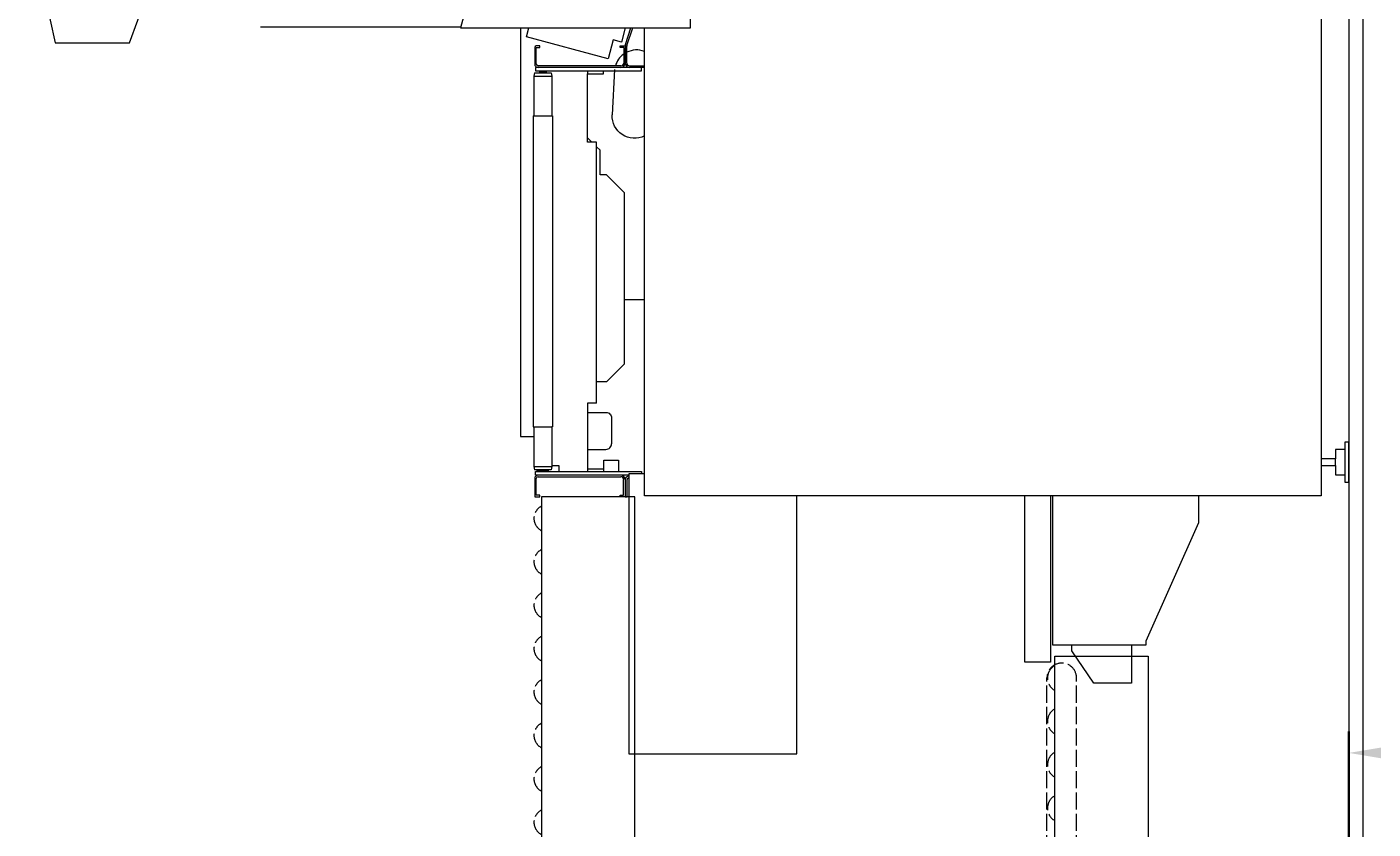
# Model space of a CAD drawing. Header units: millimetres. Extents: x -677815 to 476396, y -125373 to 39000.
# Drawn here: x 436455 to 438818, y -32618 to -31210 of the extents above; entities that cross this region are included whole.
import ezdxf

# ---------------------------------------------------------------- set-up
doc = ezdxf.new("R2010")
doc.units = ezdxf.units.MM
doc.linetypes.add('Xref Rapid Pick$0$AM_ISO02W050', pattern=[7.5, 6, -1.5])
for name, color, linetype, lineweight in [('AM_BOR', 4, 'Continuous', 25), ('Xref Rapid Pick$0$AM_BOR', 4, 'Continuous', 25), ('Xref Rapid Pick$0$Conv- Product In', 3, 'Continuous', 25), ('Xref Rapid Pick$0$Conv- Product Out', 6, 'Continuous', 25), ('Xref Rapid Pick$0$Dims', 7, 'Continuous', 50), ('Xref Rapid Pick$0$Hidden', 9, 'Xref Rapid Pick$0$AM_ISO02W050', 25)]:
    doc.layers.add(name, color=color, linetype=linetype, lineweight=lineweight)
doc.layers.add('Xref Rapid Pick$0$RCD_DETAILS', color=55, linetype='Continuous')
doc.styles.add('Xref Rapid Pick$0$STANDARD', font='ISOCP.SHX')
doc.dimstyles.new('Xref Rapid Pick$0$AM_ISO$0', dxfattribs={"dimtxt": 3.5, "dimasz": 2.5, "dimexe": 1.5, "dimexo": 1.5, "dimgap": 1.5, "dimtad": 1, "dimdsep": 46, "dimtxsty": 'Xref Rapid Pick$0$STANDARD', "dimcen": 0, "dimclrd": 256, "dimclre": 256, "dimclrt": 40, "dimadec": 0, "dimazin": 2, "dimtp": 0.1, "dimtm": 0.1, "dimtfac": 0.71, "dimtmove": 0, "dimatfit": 3, "dimfxl": 1, "dimlwd": 50, "dimlwe": 50, "dimarcsym": 1})

# ---------------------------------------------------------------- blocks, each defined once
blk = doc.blocks.new('Xref Rapid Pick$0$CN0309070304362')
for p, q in [((32.916, 75.216), (32.916, 61.376)), ((3.646, 53.53), (32.987, 61.392)), ((32.987, 61.392), (32.987, 45.509)), ((65.327, 48.686), (32.983, 48.686)), ((65.327, 1.924), (65.327, 48.686)), ((32.987, 45.509), (5.409, 45.509)), ((8.312, 1.924), (65.327, 1.924)), ((47.218, 1.924), (65.327, 1.924)), ((62.756, 0.924), (62.756, 1.924)), ((63.226, 1.924), (63.226, 0.924)), ((61.614, 0.276), (64.37, 0.276)), ((61.614, 0), (61.614, 0.276)), ((64.37, 0), (61.614, 0)), ((62.111, 0.276), (62.111, 0.924)), ((62.111, 0.924), (62.756, 0.924)), ((63.226, 0.924), (62.756, 0.924)), ((63.226, 0.924), (63.871, 0.924)), ((63.871, 0.924), (63.871, 0.276)), ((64.37, 0.276), (64.37, 0))]:
    blk.add_line(p, q)
at = {"layer": 'Xref Rapid Pick$0$RCD_DETAILS', "color": 55, "linetype": 'Continuous'}
for p, q in [((25.128, 91.361), (34.017, 89.407)), ((34.017, 89.407), (34.017, 84.27)), ((34.017, 84.27), (28.938, 82.421)), ((32.983, 57.251), (61.22, 57.251)), ((33.599, 56.834), (32.984, 56.669)), ((35.112, 51.188), (33.599, 56.834)), ((61.22, 57.251), (61.22, 56.319)), ((34.227, 55.916), (34.227, 56.157)), ((34.332, 55.916), (34.227, 55.916)), ((35.481, 56.161), (34.332, 56.161)), ((34.332, 56.161), (34.332, 55.916)), ((34.336, 56.266), (35.481, 56.266)), ((35.606, 50.305), (35.606, 56.036)), ((35.711, 56.204), (35.961, 56.204)), ((35.711, 48.891), (35.711, 56.204)), ((35.961, 56.204), (35.961, 48.891)), ((36.02, 55.823), (35.961, 55.823)), ((35.961, 55.823), (35.961, 55.589)), ((36.02, 55.946), (36.079, 55.946)), ((36.02, 55.946), (36.02, 55.466)), ((36.079, 56.286), (36.315, 56.319)), ((36.079, 56.286), (36.079, 55.127)), ((36.315, 56.319), (39.065, 56.319)), ((36.315, 56.319), (36.315, 55.093)), ((39.065, 56.378), (60.544, 56.378)), ((39.065, 56.378), (39.065, 55.034)), ((60.544, 56.378), (60.544, 56.319)), ((60.544, 56.319), (63.294, 56.319)), ((60.544, 56.319), (60.544, 55.093)), ((63.294, 56.319), (63.53, 56.286)), ((63.294, 56.319), (63.294, 55.093)), ((63.53, 55.127), (63.53, 56.286)), ((63.589, 56.09), (63.53, 56.09)), ((63.589, 56.09), (63.589, 55.322)), ((63.648, 55.968), (63.589, 55.968)), ((63.648, 56.204), (63.648, 48.891)), ((63.898, 56.204), (63.648, 56.204)), ((63.648, 56.204), (63.648, 48.891)), ((63.898, 49.77), (63.898, 56.204)), ((64.003, 56.036), (64.003, 50.305)), ((64.128, 56.266), (65.382, 56.266)), ((65.277, 56.161), (64.128, 56.161)), ((65.277, 55.916), (65.277, 56.161)), ((65.382, 55.916), (65.277, 55.916)), ((65.382, 56.266), (65.382, 55.916)), ((36.02, 55.589), (35.961, 55.589)), ((36.02, 55.466), (36.079, 55.466)), ((36.079, 55.127), (36.315, 55.093)), ((36.315, 55.093), (39.065, 55.093)), ((39.065, 55.034), (60.544, 55.034)), ((60.544, 55.093), (63.294, 55.093)), ((60.544, 55.034), (60.544, 55.093)), ((63.216, 55.093), (63.216, 54.601)), ((63.294, 55.093), (63.53, 55.127)), ((63.589, 55.322), (63.53, 55.322)), ((63.648, 55.445), (63.589, 55.445)), ((63.216, 54.601), (63.638, 54.601)), ((35.961, 52.613), (36.148, 52.613)), ((40.883, 52.613), (36.148, 52.613)), ((36.148, 52.613), (36.148, 51.519)), ((40.883, 52.308), (40.578, 52.613)), ((40.883, 52.308), (40.883, 52.613)), ((40.883, 51.988), (40.883, 52.308)), ((58.913, 51.988), (58.913, 52.613)), ((58.913, 52.613), (63.648, 52.613)), ((59.552, 52.613), (59.552, 51.345)), ((62.112, 52.613), (62.112, 51.345)), ((63.461, 52.613), (63.461, 51.493)), ((33.808, 50.839), (35.112, 51.188)), ((36.148, 51.519), (35.961, 51.519)), ((58.913, 51.988), (40.883, 51.988)), ((41.439, 51.752), (41.203, 51.988)), ((43.139, 51.752), (41.439, 51.752)), ((43.139, 51.302), (43.139, 51.752)), ((44.389, 50.052), (43.139, 51.302)), ((56.201, 50.052), (57.452, 51.302)), ((57.452, 51.302), (57.452, 51.988)), ((63.648, 51.493), (62.859, 51.493)), ((62.859, 51.493), (62.859, 50.469)), ((32.983, 50.004), (33.961, 50.266)), ((33.961, 50.266), (33.808, 50.839)), ((34.332, 50.362), (34.227, 50.362)), ((34.227, 50.362), (34.227, 50.012)), ((34.332, 50.117), (34.332, 50.362)), ((35.855, 50.745), (38.996, 50.91)), ((59.946, 50.951), (61.718, 50.951)), ((62.859, 50.469), (63.648, 50.469)), ((65.382, 50.362), (65.277, 50.362)), ((65.277, 50.362), (65.277, 50.119)), ((65.382, 50.012), (65.382, 50.362)), ((34.135, 50.002), (32.983, 49.615)), ((34.19, 49.901), (32.983, 49.486)), ((34.227, 50.012), (35.418, 50.012)), ((35.418, 49.907), (34.235, 49.907)), ((34.332, 50.117), (35.418, 50.117)), ((35.606, 49.72), (35.606, 48.686)), ((35.711, 48.686), (35.711, 49.72)), ((56.201, 50.052), (44.389, 50.052)), ((51.778, 48.686), (51.778, 50.052)), ((65.277, 50.119), (64.191, 50.119)), ((64.191, 50.012), (65.382, 50.012)), ((65.382, 49.887), (64.199, 49.887)), ((65.382, 50.012), (65.382, 49.887)), ((35.961, 48.891), (35.711, 48.891)), ((63.648, 48.891), (63.795, 48.891)), ((76.809, 22.382), (65.36, 22.382)), ((76.809, 20.611), (76.809, 22.382)), ((65.36, 20.611), (76.809, 20.611)), ((75.652, 20.469), (65.36, 20.469)), ((75.652, 14.032), (75.652, 20.469)), ((76.029, 19.148), (75.661, 19.148)), ((78.271, 17.636), (76.029, 19.148)), ((78.271, 15.011), (78.271, 17.636)), ((75.652, 15.011), (78.271, 15.011)), ((67.197, 10.398), (75.358, 14.032)), ((75.358, 14.032), (75.652, 14.032)), ((65.361, 10.398), (67.197, 10.398))]:
    blk.add_line(p, q, dxfattribs=at)
at = {"layer": 'Xref Rapid Pick$0$RCD_DETAILS', "color": 55}
for p, q in [((63.795, 48.686), (63.795, 49.77)), ((63.795, 49.77), (83.159, 49.77)), ((83.159, 49.77), (83.159, 38.143)), ((83.159, 38.143), (65.327, 38.143))]:
    blk.add_line(p, q, dxfattribs=at)
at = {"layer": 'Xref Rapid Pick$0$RCD_DETAILS', "color": 55, "linetype": 'Continuous', "extrusion": (0, 0, -1)}
for centre, radius, start, end in [((-34.336, 56.157), 0.109, 0, 90), ((-35.481, 56.036), 0.23, 90, 180), ((-35.481, 56.036), 0.125, 90, 180), ((-64.128, 56.036), 0.23, 0, 90), ((-64.128, 56.036), 0.125, 0, 90), ((-61.718, 51.345), 0.394, 179.99401, 270.00599), ((-36.043, 49.222), 1.535, 35.65, 73.45), ((-35.418, 50.305), 0.293, 180, 270), ((-35.418, 50.305), 0.187, 180, 270), ((-64.191, 50.305), 0.292, 270, 0), ((-64.191, 50.305), 0.188, 270, 0), ((-34.216, 49.699), 0.314, 75, 92), ((-34.235, 49.731), 0.176, 75, 90), ((-36.043, 49.222), 1.535, 339.51, 26.51), ((-35.418, 49.72), 0.292, 90, 180), ((-35.418, 49.72), 0.188, 90, 180), ((-64.199, 49.77), 0.242, 0, 90), ((-64.199, 49.77), 0.118, 0, 90)]:
    blk.add_arc(centre, radius, start, end, dxfattribs=at)
at = {"layer": 'Xref Rapid Pick$0$RCD_DETAILS', "color": 55, "linetype": 'Continuous'}
for centre, radius, start, end in [((59.946, 51.345), 0.394, 179.99401, 270.00599), ((39.076, 49.376), 1.535, 333.26444, 93.00161)]:
    blk.add_arc(centre, radius, start, end, dxfattribs=at)
blk = doc.blocks.new('*D890')
at = {"layer": 'Defpoints', "color": 0, "transparency": 16777216}
for p in [(442195.8, -32483.9), (438775.8, -32851.8), (442195.8, -34662.7)]:
    blk.add_point(p, dxfattribs=at)
at = {"layer": 'Xref Rapid Pick$0$Dims', "lineweight": 50, "transparency": 16777216}
for p, q in [((438775.8, -32814.3), (438775.8, -32446.4)), ((442195.8, -34625.2), (442195.8, -32446.4)), ((438838.3, -32483.9), (442133.3, -32483.9))]:
    blk.add_line(p, q, dxfattribs=at)
at = {"layer": 'Xref Rapid Pick$0$Dims', "transparency": 16777216}
for points in [[(438838.3, -32473.5), (438838.3, -32494.3), (438775.8, -32483.9)], [(442133.3, -32473.5), (442133.3, -32494.3), (442195.8, -32483.9)]]:
    blk.add_solid(points, dxfattribs=at)
at = {"layer": 'Xref Rapid Pick$0$Dims', "color": 40, "lineweight": 50, "transparency": 16777216, "insert": (440485.8, -32402.6), "char_height": 87.5, "attachment_point": 5, "style": 'Xref Rapid Pick$0$STANDARD'}
blk.add_mtext('3420', dxfattribs=at)
blk = doc.blocks.new('*U912')
blk.add_lwpolyline([(0, 0), (3657.6, 0), (3657.6, -163.5), (0, -163.5)], close=True)
at = {"layer": 'Xref Rapid Pick$0$Hidden', "ltscale": 5}
for p, q in [((3238.5, 14), (3619.5, 14)), ((3238.5, -38), (3619.5, -38))]:
    blk.add_line(p, q, dxfattribs=at)
for centre, radius, start, end in [((3390.9, -12), 25, 28.6854, 151.3146), ((3467.1, -12), 25, 28.6854, 151.3146), ((3543.3, -12), 25, 28.6854, 151.3146), ((3619.5, -12), 25, 28.6854, 151.3146), ((3619.5, -12), 26, 270, 90)]:
    blk.add_arc(centre, radius, start, end, dxfattribs=at)
blk = doc.blocks.new('*U808')
blk.add_lwpolyline([(0, 0), (762, 0), (762, -163.5), (0, -163.5)], close=True)
at = {"layer": 'Xref Rapid Pick$0$Hidden', "ltscale": 5}
for centre in [(38.1, -12), (114.3, -12), (190.5, -12), (266.7, -12), (342.9, -12), (419.1, -12), (495.3, -12), (571.5, -12), (647.7, -12), (723.9, -12)]:
    blk.add_arc(centre, 25, 28.6854, 151.3146, dxfattribs=at)
blk = doc.blocks.new('Xref Rapid Pick')
at = {"layer": 'Xref Rapid Pick$0$AM_BOR', "color": 6}
blk.add_lwpolyline([(438800.8, -41930), (438800.8, -9742.7), (438775.8, -9742.7), (438775.8, -41930)], close=True, dxfattribs=at)
at = {"xscale": -25.4, "yscale": 25.4, "zscale": 25.4, "rotation": 90}
blk.add_blockref('Xref Rapid Pick$0$CN0309070304362', (438775.8, -30373.5), dxfattribs=at)
at = {"layer": 'Xref Rapid Pick$0$Conv- Product In', "rotation": 90.00000000000001}
blk.add_blockref('*U912', (438259.8, -35971.8), dxfattribs=at)
at = {"layer": 'Xref Rapid Pick$0$Conv- Product Out', "xscale": -1, "rotation": 90}
blk.add_blockref('*U808', (437358.8, -32034.2), dxfattribs=at)
at = {"layer": 'Xref Rapid Pick$0$Dims', "lineweight": 50}
dim = blk.add_linear_dim(base=(442195.8, -32483.9), p1=(438775.8, -32851.8), p2=(442195.8, -34662.7), angle=180, dimstyle='Xref Rapid Pick$0$AM_ISO$0', override={"dimscale": 25, "dimdec": 0}, dxfattribs=at)
dim.commit()
dim.dimension.update_dxf_attribs({"geometry": '*D890', "text_midpoint": (440485.8, -32402.6)})

msp = doc.modelspace()

# ---------------------------------------------------------------- block references
at = {"layer": 'AM_BOR'}
msp.add_blockref('Xref Rapid Pick', (0, 0), dxfattribs=at)

doc.saveas('drawing.dxf')
